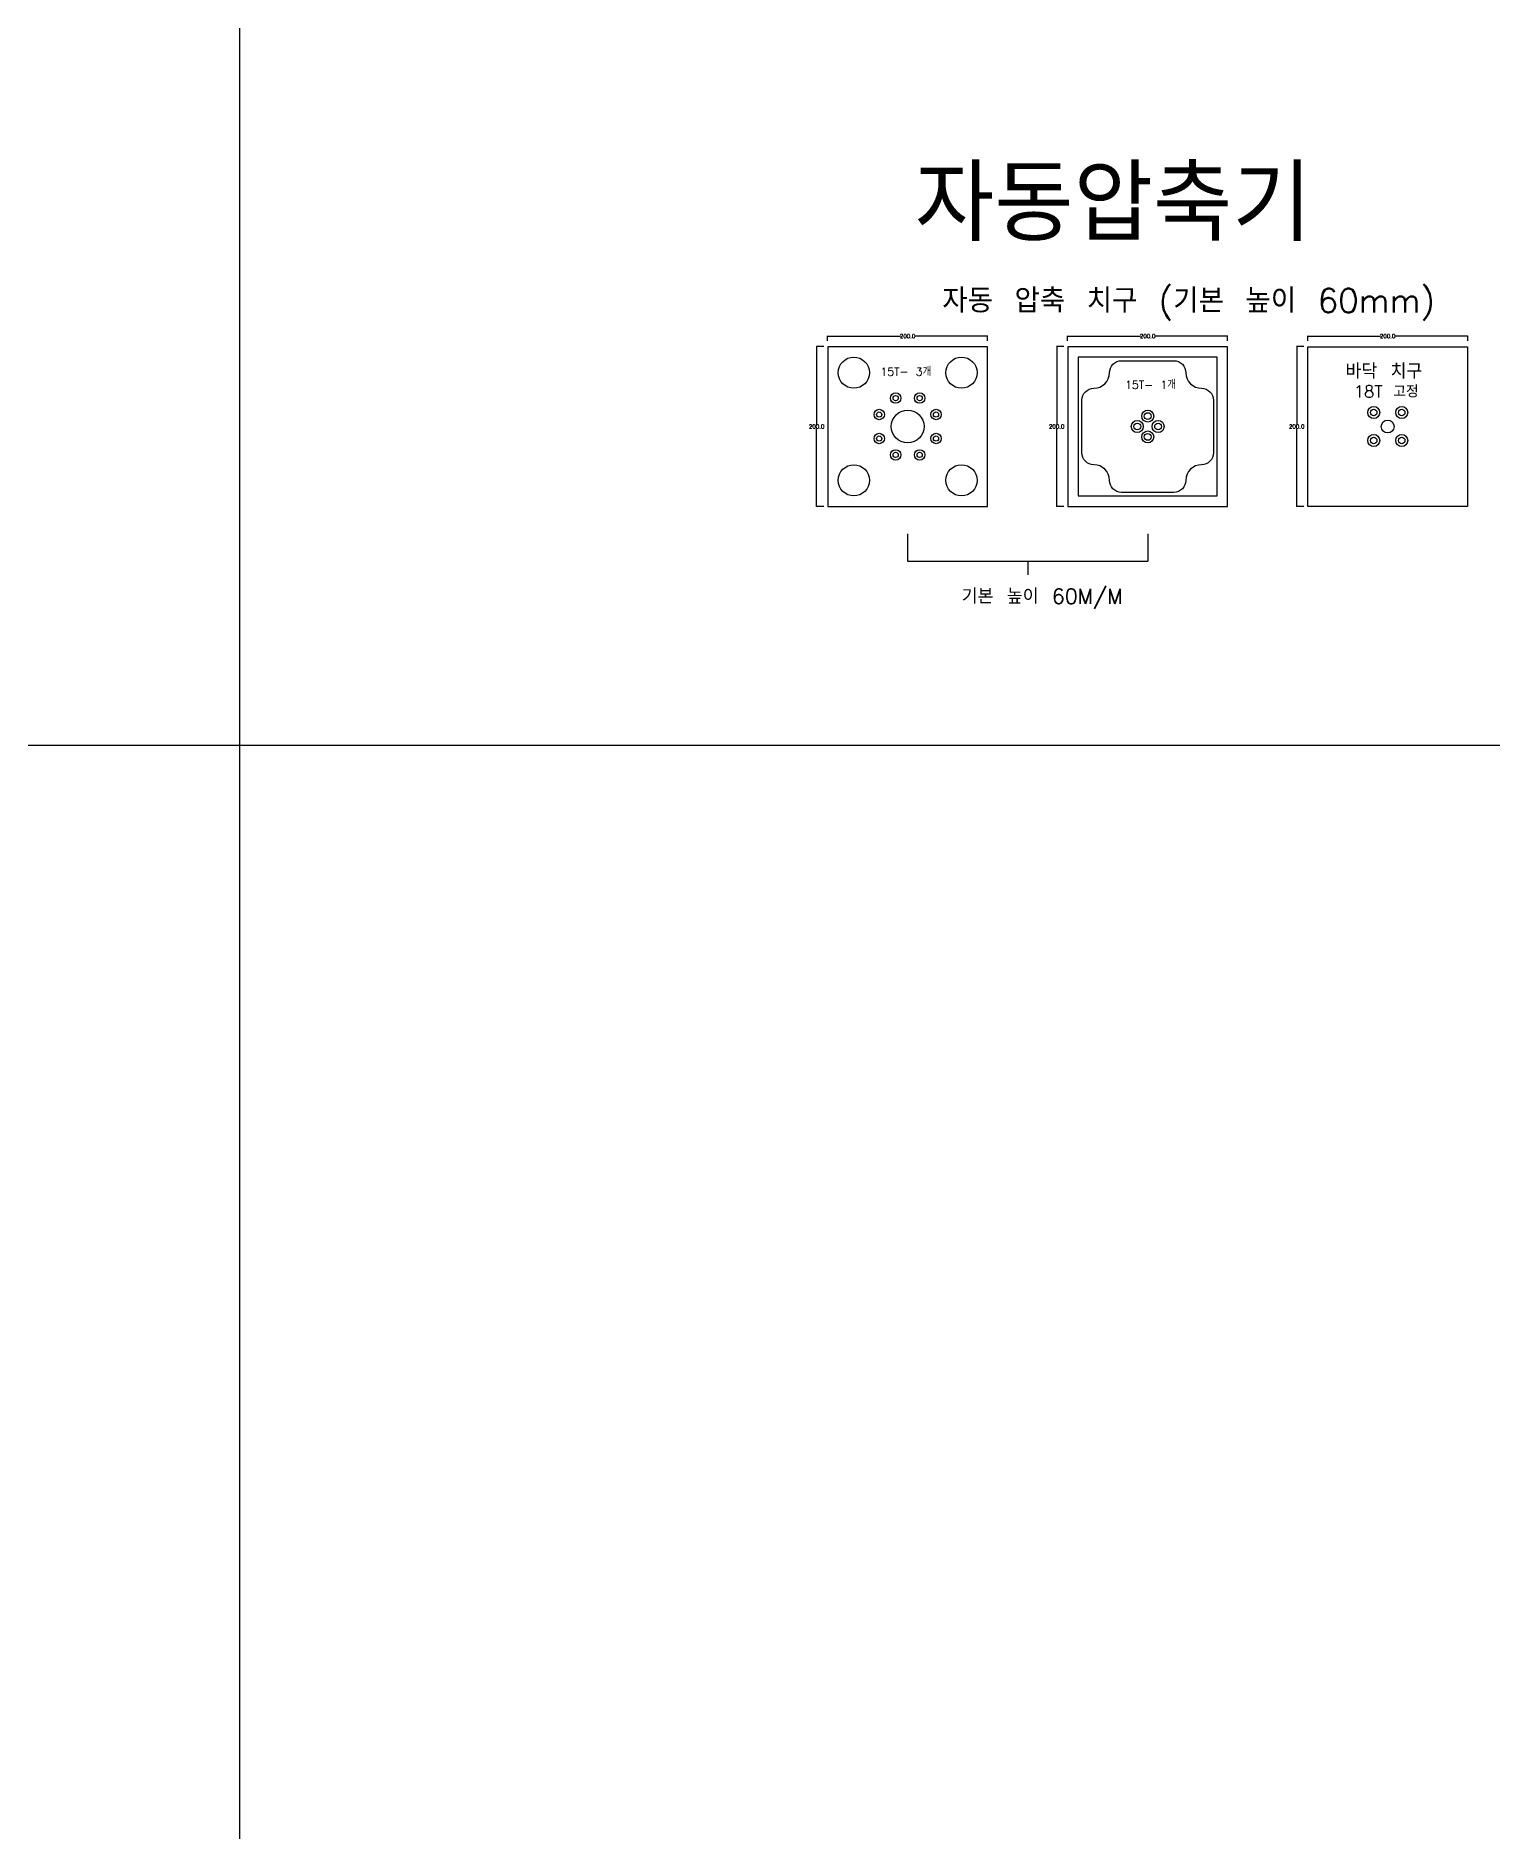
# Model space of a CAD drawing. Header units: millimetres. Extents: x -25 to 19775, y 172 to 9172.
# Drawn here: x 3021 to 4841, y 2415 to 4658 of the extents above; entities that cross this region are included whole.
import ezdxf

# ---------------------------------------------------------------- set-up
doc = ezdxf.new("R2010")
doc.units = ezdxf.units.MM
for name, color, linetype in [('TEXT', 7, 'Continuous'), ('볼트 구멍', 7, 'Continuous'), ('치구', 7, 'Continuous'), ('치수', 7, 'Continuous')]:
    doc.layers.add(name, color=color, linetype=linetype)
doc.styles.get("Standard").update_dxf_attribs({"font": 'txt.shx', "bigfont": 'whgtxt.shx'})
doc.dimstyles.get("Standard").update_dxf_attribs({"dimtxt": 7, "dimasz": 0.18, "dimexe": 0.18, "dimexo": 0.0625, "dimgap": 0.09, "dimtad": 0, "dimtih": 1, "dimtoh": 1, "dimdec": 1, "dimzin": 0, "dimdsep": 46, "dimtxsty": 'Standard', "dimcen": 0.09, "dimadec": 0, "dimazin": 0, "dimtfac": 1, "dimtdec": 1, "dimtofl": 0, "dimtmove": 0, "dimatfit": 3, "dimfxl": 0, "dimtolj": 1, "dimtzin": 0, "dimarcsym": 0})

# ---------------------------------------------------------------- blocks, each defined once
blk = doc.blocks.new('*D215')
at = {"layer": 'Defpoints', "color": 0}
for p in [(4005.7, 4270.3), (3996.8, 4070.3), (4005.7, 4070.3)]:
    blk.add_point(p, dxfattribs=at)
at = {"layer": '치수', "color": 0, "lineweight": -2}
for p, q in [((4005.6, 4270.3), (3996.6, 4270.3)), ((3996.8, 4270.2), (3996.8, 4172.9)), ((3996.8, 4070.5), (3996.8, 4167.8)), ((4005.6, 4070.3), (3996.6, 4070.3))]:
    blk.add_line(p, q, dxfattribs=at)
at = {"layer": '치수', "color": 0}
for points in [[(3996.7, 4270.2), (3996.8, 4270.2), (3996.8, 4270.3)], [(3996.7, 4070.5), (3996.8, 4070.5), (3996.8, 4070.3)]]:
    blk.add_solid(points, dxfattribs=at)
at = {"layer": '치수', "color": 0, "insert": (3996.8, 4170.3), "char_height": 5, "attachment_point": 5}
blk.add_mtext('\\A1;200.0', dxfattribs=at)
blk = doc.blocks.new('*D216')
at = {"layer": 'Defpoints', "color": 0}
for p in [(4310.5, 4277.5), (4510.5, 4283.3), (4510.5, 4277.5)]:
    blk.add_point(p, dxfattribs=at)
at = {"layer": '치수', "color": 0, "lineweight": -2}
for p, q in [((4310.5, 4277.5), (4310.5, 4283.5)), ((4310.7, 4283.3), (4401.7, 4283.3)), ((4510.4, 4283.3), (4419.4, 4283.3)), ((4510.5, 4277.5), (4510.5, 4283.5))]:
    blk.add_line(p, q, dxfattribs=at)
at = {"layer": '치수', "color": 0}
for points in [[(4310.7, 4283.4), (4310.7, 4283.3), (4310.5, 4283.3)], [(4510.4, 4283.4), (4510.4, 4283.3), (4510.5, 4283.3)]]:
    blk.add_solid(points, dxfattribs=at)
at = {"layer": '치수', "color": 0, "insert": (4410.5, 4283.3), "char_height": 5, "attachment_point": 5}
blk.add_mtext('\\A1;200.0', dxfattribs=at)
blk = doc.blocks.new('*D217')
at = {"layer": 'Defpoints', "color": 0}
for p in [(4610.5, 4277.5), (4810.5, 4283.3), (4810.5, 4277.5)]:
    blk.add_point(p, dxfattribs=at)
at = {"layer": '치수', "color": 0, "lineweight": -2}
for p, q in [((4610.5, 4277.5), (4610.5, 4283.5)), ((4610.7, 4283.3), (4701.7, 4283.3)), ((4810.4, 4283.3), (4719.4, 4283.3)), ((4810.5, 4277.5), (4810.5, 4283.5))]:
    blk.add_line(p, q, dxfattribs=at)
at = {"layer": '치수', "color": 0}
for points in [[(4610.7, 4283.4), (4610.7, 4283.3), (4610.5, 4283.3)], [(4810.4, 4283.4), (4810.4, 4283.3), (4810.5, 4283.3)]]:
    blk.add_solid(points, dxfattribs=at)
at = {"layer": '치수', "color": 0, "insert": (4710.5, 4283.3), "char_height": 5, "attachment_point": 5}
blk.add_mtext('\\A1;200.0', dxfattribs=at)
blk = doc.blocks.new('*D218')
at = {"layer": 'Defpoints', "color": 0}
for p in [(4010.5, 4277.5), (4210.5, 4283.3), (4210.5, 4277.5)]:
    blk.add_point(p, dxfattribs=at)
at = {"layer": '치수', "color": 0, "lineweight": -2}
for p, q in [((4010.5, 4277.5), (4010.5, 4283.5)), ((4010.7, 4283.3), (4101.7, 4283.3)), ((4210.4, 4283.3), (4119.4, 4283.3)), ((4210.5, 4277.5), (4210.5, 4283.5))]:
    blk.add_line(p, q, dxfattribs=at)
at = {"layer": '치수', "color": 0}
for points in [[(4010.7, 4283.4), (4010.7, 4283.3), (4010.5, 4283.3)], [(4210.4, 4283.4), (4210.4, 4283.3), (4210.5, 4283.3)]]:
    blk.add_solid(points, dxfattribs=at)
at = {"layer": '치수', "color": 0, "insert": (4110.5, 4283.3), "char_height": 5, "attachment_point": 5}
blk.add_mtext('\\A1;200.0', dxfattribs=at)
blk = doc.blocks.new('*D219')
at = {"layer": 'Defpoints', "color": 0}
for p in [(4605.7, 4270.3), (4596.8, 4070.3), (4605.7, 4070.3)]:
    blk.add_point(p, dxfattribs=at)
at = {"layer": '치수', "color": 0, "lineweight": -2}
for p, q in [((4605.6, 4270.3), (4596.6, 4270.3)), ((4596.8, 4270.2), (4596.8, 4172.9)), ((4596.8, 4070.5), (4596.8, 4167.8)), ((4605.6, 4070.3), (4596.6, 4070.3))]:
    blk.add_line(p, q, dxfattribs=at)
at = {"layer": '치수', "color": 0}
for points in [[(4596.7, 4270.2), (4596.8, 4270.2), (4596.8, 4270.3)], [(4596.7, 4070.5), (4596.8, 4070.5), (4596.8, 4070.3)]]:
    blk.add_solid(points, dxfattribs=at)
at = {"layer": '치수', "color": 0, "insert": (4596.8, 4170.3), "char_height": 5, "attachment_point": 5}
blk.add_mtext('\\A1;200.0', dxfattribs=at)
blk = doc.blocks.new('*D220')
at = {"layer": 'Defpoints', "color": 0}
for p in [(4305.7, 4270.3), (4296.8, 4070.3), (4305.7, 4070.3)]:
    blk.add_point(p, dxfattribs=at)
at = {"layer": '치수', "color": 0, "lineweight": -2}
for p, q in [((4305.6, 4270.3), (4296.6, 4270.3)), ((4296.8, 4270.2), (4296.8, 4172.9)), ((4296.8, 4070.5), (4296.8, 4167.8)), ((4305.6, 4070.3), (4296.6, 4070.3))]:
    blk.add_line(p, q, dxfattribs=at)
at = {"layer": '치수', "color": 0}
for points in [[(4296.7, 4270.2), (4296.8, 4270.2), (4296.8, 4270.3)], [(4296.7, 4070.5), (4296.8, 4070.5), (4296.8, 4070.3)]]:
    blk.add_solid(points, dxfattribs=at)
at = {"layer": '치수', "color": 0, "insert": (4296.8, 4170.3), "char_height": 5, "attachment_point": 5}
blk.add_mtext('\\A1;200.0', dxfattribs=at)

msp = doc.modelspace()

# ---------------------------------------------------------------- linework, layer by layer
at = {"layer": 'TEXT', "color": 6}
for p, q in [((3275.462, 9171.825), (3275.462, 171.825)), ((19775.462, 3771.825), (-24.538, 3771.825))]:
    msp.add_line(p, q, dxfattribs=at)
at = {"layer": 'TEXT', "color": 0}
for p, q in [((4110.548, 4036.237), (4110.548, 4001.878)), ((4410.548, 4036.237), (4410.548, 4001.878)), ((4110.548, 4001.878), (4410.548, 4001.878)), ((4260.548, 4001.878), (4260.548, 3984.966))]:
    msp.add_line(p, q, dxfattribs=at)
at = {"layer": '볼트 구멍', "color": 6}
for centre, radius in [((4095.548, 4205.846), 6.5), ((4125.548, 4205.846), 6.5), ((4693.048, 4187.846), 7.5), ((4728.048, 4187.846), 7.5), ((4075.048, 4185.346), 6.5), ((4146.048, 4185.346), 6.5), ((4397.548, 4170.346), 7.5), ((4410.548, 4183.346), 7.5), ((4423.548, 4170.346), 7.5), ((4075.048, 4155.346), 6.5), ((4146.048, 4155.346), 6.5), ((4410.548, 4157.346), 7.5), ((4693.048, 4152.846), 7.5), ((4728.048, 4152.846), 7.5), ((4095.548, 4134.846), 6.5), ((4125.548, 4134.846), 6.5)]:
    msp.add_circle(centre, radius, dxfattribs=at)
at = {"layer": '볼트 구멍', "color": 3}
for centre, radius in [((4095.548, 4205.846), 3.25), ((4125.548, 4205.846), 3.25), ((4075.048, 4185.346), 3.25), ((4110.548, 4170.346), 20.5), ((4146.048, 4185.346), 3.25), ((4397.548, 4170.346), 4.25), ((4410.548, 4183.346), 4.25), ((4423.548, 4170.346), 4.25), ((4693.048, 4187.846), 4), ((4710.548, 4170.346), 8), ((4728.048, 4187.846), 4), ((4075.048, 4155.346), 3.25), ((4146.048, 4155.346), 3.25), ((4410.548, 4157.346), 4.25), ((4693.048, 4152.846), 4), ((4728.048, 4152.846), 4), ((4095.548, 4134.846), 3.25), ((4125.548, 4134.846), 3.25)]:
    msp.add_circle(centre, radius, dxfattribs=at)
at = {"layer": '치구'}
for points in [[(4010.798, 4270.096), (4010.798, 4070.596), (4210.298, 4070.596), (4210.298, 4270.096)], [(4310.798, 4270.096), (4310.798, 4070.596), (4510.298, 4070.596), (4510.298, 4270.096)], [(4810.298, 4270.096), (4810.298, 4070.596), (4610.798, 4070.596), (4610.798, 4270.096)], [(4323.798, 4257.096), (4323.798, 4083.596), (4497.298, 4083.596), (4497.298, 4257.096)]]:
    msp.add_lwpolyline(points, close=True, dxfattribs=at)
msp.add_lwpolyline([(4377.797, 4252.596), (4443.298, 4252.596, -0.41421365), (4458.298, 4237.596, 0.41421347), (4477.798, 4218.096, -0.41421338), (4492.798, 4203.096), (4492.798, 4137.596, -0.41421338), (4477.798, 4122.596, 0.41421347), (4458.298, 4103.096, -0.41421365), (4443.298, 4088.096), (4377.797, 4088.096, -0.41421365), (4362.797, 4103.096, 0.41421347), (4343.297, 4122.596, -0.41421338), (4328.298, 4137.596), (4328.298, 4203.096, -0.41421338), (4343.297, 4218.096, 0.41421347), (4362.797, 4237.596, -0.41421365)], format="xyb", close=True, dxfattribs=at)
for centre in [(4043.297, 4237.596), (4177.798, 4237.596), (4043.297, 4103.096), (4177.798, 4103.096)]:
    msp.add_circle(centre, 19.5, dxfattribs=at)

# ---------------------------------------------------------------- texts
at = {"layer": 'TEXT', "linetype": 'Continuous'}
msp.add_text('자동압축기', height=93.75, dxfattribs=at).set_placement((4119.63, 4402.099))
at = {"layer": 'TEXT', "color": 3}
msp.add_text('자동 압축 치구 (기본 높이 60mm)', height=30, dxfattribs=at).set_placement((4153.821, 4312.687))
at = {"layer": 'TEXT', "color": 6}
for s, height, p in [('15T- 3개', 10, (4076.455, 4233.813)), ('15T- 1개', 10, (4382.274, 4217.505)), ('18T 고정', 15, (4668.092, 4206.634))]:
    msp.add_text(s, height=height, dxfattribs=at).set_placement(p)
at = {"layer": 'TEXT', "color": 6, "linetype": 'Continuous'}
for s, p in [('바닥 치구', (4657.744, 4230.139)), ('기본 높이 60M/M', (4178.088, 3948.852))]:
    msp.add_text(s, height=18.75, dxfattribs=at).set_placement(p)

# ---------------------------------------------------------------- dimensions: what is measured, and where the dimension line sits
at = {"layer": '치수', "color": 4}
for base, p1, p2, picture, middle in [((4210.548, 4283.337), (4010.548, 4277.453), (4210.548, 4277.453), '*D218', (4110.548, 4283.337)), ((4510.548, 4283.337), (4310.548, 4277.453), (4510.548, 4277.453), '*D216', (4410.548, 4283.337)), ((4810.548, 4283.337), (4610.548, 4277.453), (4810.548, 4277.453), '*D217', (4710.548, 4283.337))]:
    dim = msp.add_linear_dim(base=base, p1=p1, p2=p2, dimstyle='Standard', override={"dimtxt": 5}, dxfattribs=at)
    dim.commit()
    dim.dimension.update_dxf_attribs({"geometry": picture, "text_midpoint": middle})
for base, p1, p2, picture, middle in [((3996.751, 4070.346), (4005.656, 4270.346), (4005.656, 4070.346), '*D215', (3996.751, 4170.346)), ((4296.751, 4070.346), (4305.656, 4270.346), (4305.656, 4070.346), '*D220', (4296.751, 4170.346)), ((4596.751, 4070.346), (4605.656, 4270.346), (4605.656, 4070.346), '*D219', (4596.751, 4170.346))]:
    dim = msp.add_linear_dim(base=base, p1=p1, p2=p2, angle=90, dimstyle='Standard', override={"dimtxt": 5}, dxfattribs=at)
    dim.commit()
    dim.dimension.update_dxf_attribs({"geometry": picture, "text_midpoint": middle})

doc.saveas('drawing.dxf')
